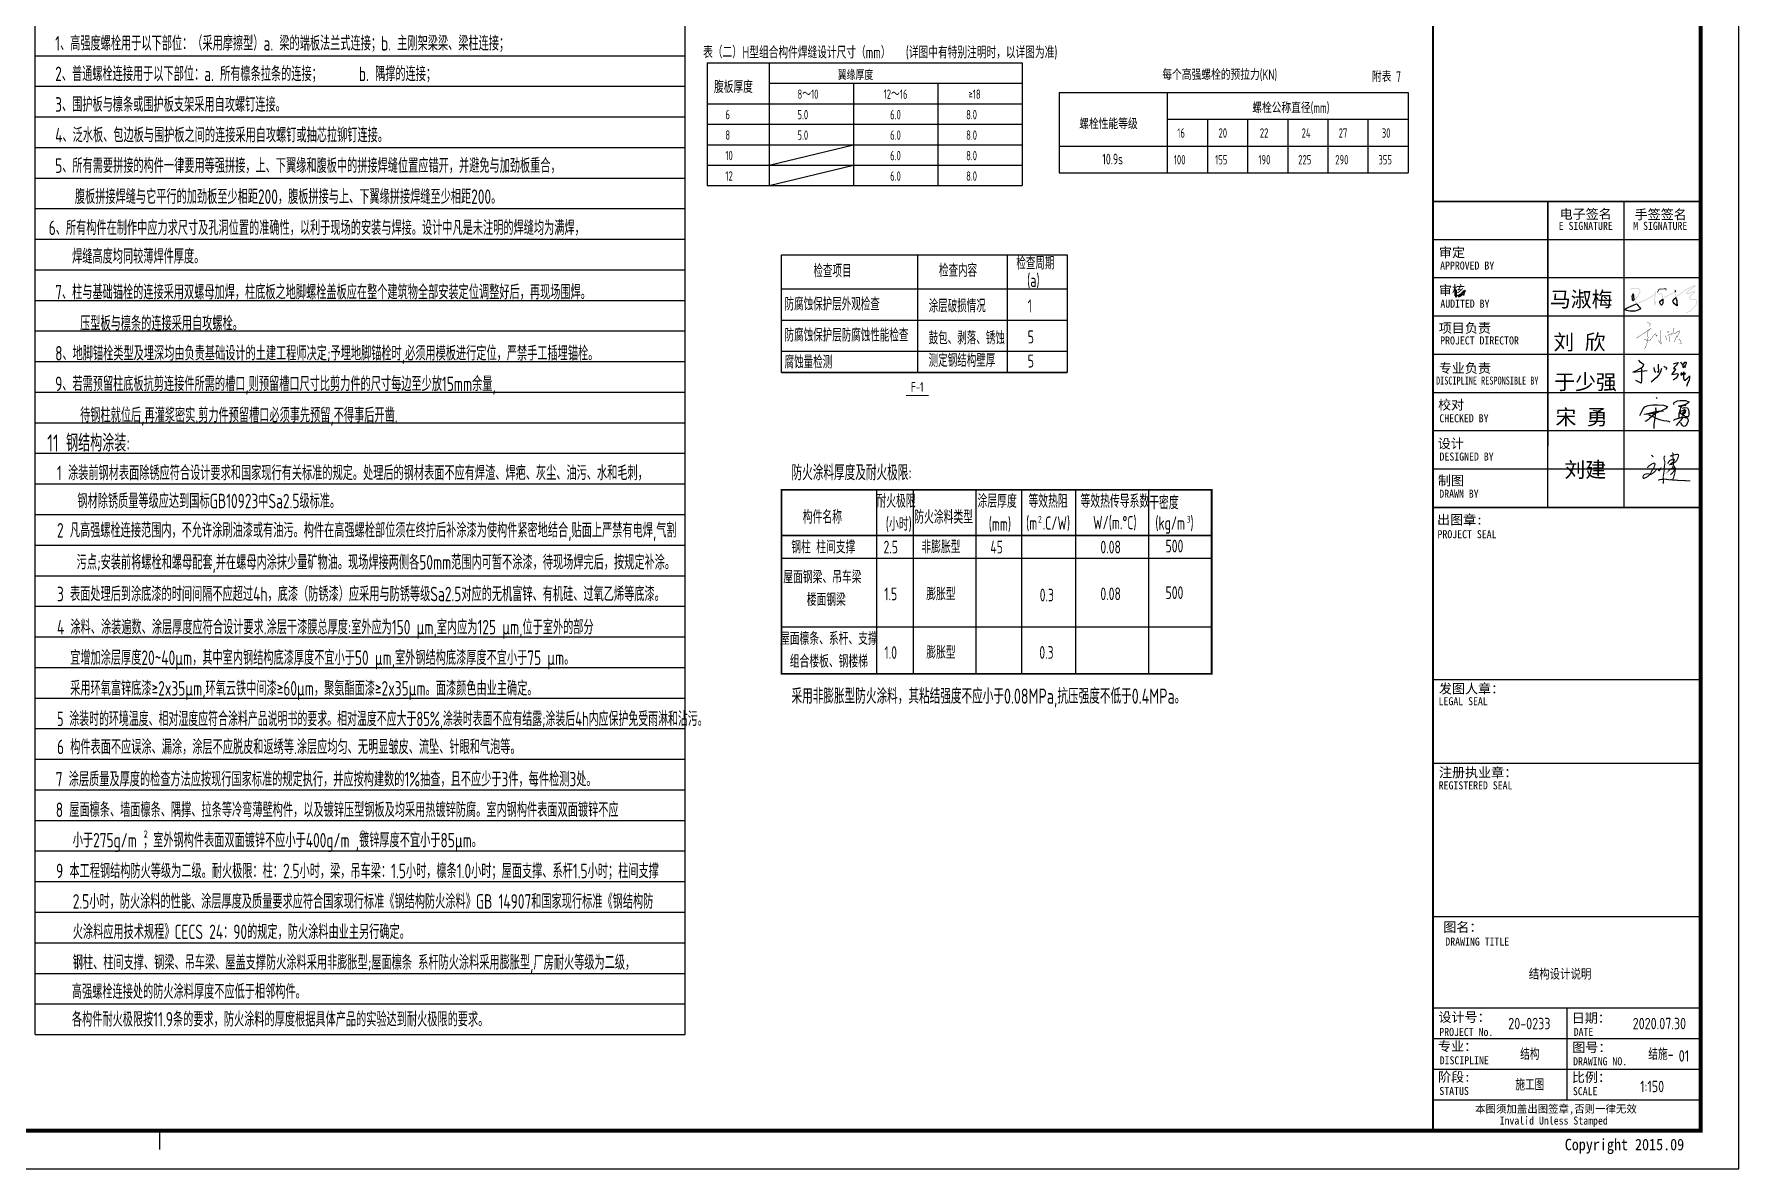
# Model space of a CAD drawing. Extents: x 899043 to 2598688, y -137197 to 211789.
# Drawn here: x 1025627 to 1092497, y 3985 to 48503 of the extents above; entities that cross this region are included whole.
import ezdxf
from ezdxf.enums import TextEntityAlignment as Align

# ---------------------------------------------------------------- set-up
doc = ezdxf.new("R2010")
doc.units = 0
doc.header["$LTSCALE"] = 1500
doc.header["$MEASUREMENT"] = 0
for name, color, linetype in [('00-tk', 151, 'Continuous'), ('1', 2, 'Continuous'), ('AXIS', 3, 'Continuous'), ('iicon', 7, 'Continuous'), ('S-TAB-TEXT', 4, 'Continuous'), ('TEXT', 7, 'Continuous'), ('WALL', 7, 'Continuous'), ('WELD_TEXT', 7, 'Continuous'), ('分格线', 40, 'Continuous'), ('说明', 7, 'Continuous')]:
    doc.layers.add(name, color=color, linetype=linetype)
doc.layers.add('TK-签名', color=70, linetype='Continuous', lineweight=30)
doc.layers.add('功能名称', color=255, linetype='Continuous', lineweight=0)
doc.styles.add('AHZTXT', font='tssdeng.shx', dxfattribs={"width": 0.7, "bigfont": 'tssdchn.shx'})
doc.styles.add('DS6FS', font='tssdeng.shx', dxfattribs={"width": 0.8, "bigfont": 'tssdchn.shx'})
doc.styles.add('DS6HT', font='simhei.ttf', dxfattribs={"width": 0.8})
doc.styles.add('FSJ', font='tssdeng.shx', dxfattribs={"width": 0.7, "bigfont": 'tssdchn.shx'})
doc.styles.add('TSSD_Norm', font='Tssdeng.shx', dxfattribs={"bigfont": 'hztxt.shx'})

# ---------------------------------------------------------------- blocks, each defined once
blk = doc.blocks.new('A$C7C122B11')
at = {"layer": 'iicon', "color": 13, "const_width": 7.58}
for points in [[(199, 383), (301, 455)], [(244, 611), (279, 605)], [(322, 465), (255, 393)], [(255, 393), (267, 338)], [(279, 605), (315, 591)], [(321, 572), (298, 526)], [(301, 455), (344, 476)], [(315, 591), (321, 572)], [(554, 440), (553, 381)], [(718, 416), (741, 413)], [(745, 400), (719, 368)], [(741, 413), (745, 400)], [(858, 469), (850, 439)], [(850, 439), (850, 403)], [(850, 403), (863, 373)], [(872, 485), (858, 469)], [(924, 382), (974, 414)], [(974, 414), (997, 421)], [(1010, 411), (991, 378)], [(997, 421), (1010, 411)], [(0, 251), (101, 316)], [(101, 316), (199, 383)], [(180, 234), (214, 214)], [(220, 61), (189, 0)], [(214, 214), (249, 201)], [(254, 164), (220, 61)], [(249, 201), (284, 195)], [(270, 260), (254, 164)], [(267, 338), (270, 260)], [(284, 195), (312, 200)], [(312, 200), (331, 220)], [(331, 220), (382, 295)], [(382, 295), (411, 328)], [(411, 328), (434, 349)], [(434, 349), (448, 349)], [(448, 349), (455, 315)], [(455, 315), (462, 292)], [(462, 292), (485, 335)], [(535, 158), (509, 209)], [(575, 108), (535, 158)], [(553, 381), (555, 298)], [(555, 298), (561, 212)], [(561, 212), (572, 134)], [(572, 134), (575, 108)], [(674, 309), (686, 266)], [(686, 266), (692, 224)], [(692, 224), (692, 211)], [(726, 309), (755, 327)], [(755, 327), (790, 346)], [(756, 296), (765, 257)], [(762, 218), (762, 180)], [(762, 180), (763, 160)], [(765, 257), (762, 218)], [(790, 346), (817, 357)], [(826, 342), (799, 315)], [(817, 357), (835, 356)], [(835, 356), (826, 342)], [(863, 373), (876, 363)], [(876, 363), (897, 363)], [(892, 201), (876, 164)], [(909, 233), (892, 201)], [(897, 363), (924, 382)], [(921, 283), (909, 233)], [(923, 311), (921, 283)], [(951, 294), (937, 279)], [(971, 334), (951, 294)], [(991, 378), (971, 334)], [(980, 231), (1007, 207)], [(1033, 121), (1002, 119)], [(1007, 207), (1028, 171)], [(1028, 171), (1033, 146)], [(1033, 146), (1033, 121)]]:
    blk.add_lwpolyline(points, dxfattribs=at)
blk = doc.blocks.new('A$C26561F03')
at = {"layer": 'WALL'}
for p, q in [((166, 452), (88, 412)), ((150, 688), (177, 655)), ((224, 488), (166, 452)), ((177, 655), (214, 628)), ((214, 628), (252, 600)), ((216, 496), (223, 419)), ((268, 546), (224, 488)), ((252, 600), (277, 584)), ((277, 584), (268, 546)), ((550, 496), (561, 437)), ((662, 590), (665, 508)), ((665, 508), (669, 415)), ((749, 474), (725, 389)), ((810, 531), (834, 516)), ((834, 516), (863, 508)), ((863, 508), (884, 493)), ((880, 471), (867, 448)), ((884, 493), (880, 471)), ((1120, 459), (1057, 371)), ((1084, 500), (1061, 471)), ((1061, 471), (1109, 474)), ((1068, 593), (1118, 614)), ((1150, 572), (1084, 500)), ((1109, 474), (1120, 459)), ((1118, 614), (1187, 628)), ((1187, 628), (1150, 572)), ((1246, 649), (1268, 615)), ((1268, 615), (1304, 564)), ((1304, 564), (1309, 523)), ((1307, 568), (1333, 598)), ((1309, 523), (1308, 495)), ((1343, 524), (1316, 499)), ((1316, 499), (1363, 515)), ((1333, 598), (1360, 635)), ((1377, 566), (1343, 524)), ((1360, 635), (1394, 635)), ((1363, 515), (1390, 517)), ((1397, 608), (1377, 566)), ((1394, 635), (1397, 608)), ((88, 412), (0, 376)), ((0, 376), (76, 385)), ((76, 385), (204, 403)), ((222, 89), (81, 156)), ((204, 403), (295, 415)), ((231, 157), (222, 89)), ((223, 419), (231, 254)), ((231, 254), (231, 157)), ((295, 415), (378, 424)), ((616, 235), (483, 114)), ((561, 437), (583, 381)), ((583, 381), (597, 366)), ((680, 311), (616, 235)), ((660, 364), (640, 392)), ((669, 415), (660, 364)), ((725, 389), (680, 311)), ((1057, 371), (1016, 328)), ((1016, 328), (1022, 313)), ((1022, 313), (1078, 322)), ((1135, 221), (1058, 166)), ((1078, 322), (1153, 340)), ((1181, 286), (1135, 221)), ((1153, 340), (1188, 328)), ((1188, 328), (1181, 286)), ((1271, 364), (1258, 328)), ((1258, 328), (1263, 293)), ((1263, 293), (1289, 314)), ((1289, 314), (1309, 338)), ((1309, 338), (1344, 361)), ((1328, 304), (1325, 232)), ((1325, 232), (1330, 189)), ((1328, 304), (1332, 359)), ((1357, 326), (1328, 304)), ((1330, 189), (1340, 165)), ((1332, 359), (1335, 388)), ((1340, 165), (1370, 167)), ((1344, 361), (1362, 360)), ((1365, 339), (1357, 326)), ((1362, 360), (1365, 339)), ((1370, 167), (1427, 221)), ((1429, 80), (1406, 0)), ((1427, 221), (1472, 263)), ((1474, 180), (1429, 80)), ((1472, 263), (1484, 279)), ((1486, 229), (1474, 180)), ((1484, 279), (1486, 229))]:
    blk.add_line(p, q, dxfattribs=at)
blk = doc.blocks.new('20150828165454')
h = blk.add_hatch(color=256)
h.paths.add_polyline_path([(-4440, 30), (-4590, 65), (-4738, 73), (-4862, 73), (-4992, 72), (-5125, 52), (-5266, 37), (-5393, 13), (-5517, -12), (-5636, -56), (-5741, -115), (-5764, -162), (-5753, -202), (-5720, -224), (-5687, -211), (-5590, -156), (-5487, -118), (-5372, -95), (-5250, -72), (-5111, -57), (-4983, -38), (-4861, -37), (-4741, -37), (-4606, -44), (-4481, -73), (-4396, -123), (-4309, -200), (-4258, -277), (-4228, -372), (-4222, -432), (-4226, -493), (-4256, -619), (-4303, -715), (-4397, -874), (-4482, -1002), (-4524, -1077), (-4590, -1174), (-4663, -1268), (-4809, -1452), (-5015, -1664), (-5034, -1609), (-5089, -1342), (-5123, -1119), (-5136, -855), (-5186, -665), (-5310, -733), (-5417, -938), (-5505, -1249), (-5497, -1579), (-5468, -1849), (-5423, -2020), (-5307, -2086), (-5075, -1883), (-5061, -1869), (-5023, -1980), (-4920, -2172), (-4812, -2296), (-4775, -2346), (-4907, -2394), (-5121, -2478), (-5344, -2571), (-5520, -2636), (-5732, -2723), (-5969, -2837), (-6203, -2949), (-6416, -3043), (-6581, -3165), (-6703, -3245), (-6753, -3389), (-6543, -3484), (-6306, -3571), (-6047, -3628), (-5675, -3683), (-5346, -3696), (-4984, -3674), (-4626, -3589), (-4404, -3489), (-4020, -3309), (-3956, -3186), (-3956, -3088), (-4121, -2902), (-4378, -2661), (-4537, -2481), (-4598, -2400), (-4501, -2365), (-4236, -2257), (-3766, -2061), (-3213, -1827), (-2411, -1391), (-2174, -1208), (-2003, -1066), (-1843, -939), (-1870, -1118), (-1916, -1391), (-1963, -1659), (-1997, -1943), (-2000, -2196), (-1987, -2394), (-1897, -2716), (-1739, -2464), (-1664, -2061), (-1660, -2046), (-1673, -2009), (-1704, -2000), (-1735, -2006), (-1772, -2040), (-1844, -2423), (-1858, -2447), (-1878, -2376), (-1890, -2193), (-1887, -1950), (-1854, -1675), (-1808, -1409), (-1762, -1135), (-1727, -907), (-1723, -906), (-1721, -872), (-1721, -871), (-1703, -509, 0.9997794), (-1812, -503), (-1829, -818), (-1884, -831), (-2072, -981), (-2243, -1122), (-2471, -1298), (-3261, -1728), (-3808, -1959), (-4278, -2155), (-4541, -2262), (-4667, -2307), (-4727, -2228), (-4828, -2109), (-4922, -1935), (-4975, -1781), (-4727, -1525), (-4576, -1336), (-4501, -1239), (-4430, -1135), (-4388, -1059), (-4304, -932), (-4206, -767), (-4152, -656), (-4116, -509), (-4112, -430), (-4119, -351), (-4158, -229), (-4225, -127), (-4331, -33)])
h.paths.add_polyline_path([(-5250, -856), (-5246, -872), (-5233, -1130), (-5198, -1361), (-5140, -1638), (-5101, -1752), (-5151, -1803), (-5320, -1952), (-5328, -1947), (-5360, -1829), (-5387, -1572), (-5395, -1263), (-5314, -979)], flags=16)
h.paths.add_polyline_path([(-4706, -2439), (-4622, -2551), (-4457, -2737), (-4200, -2979), (-4066, -3130), (-4066, -3160), (-4100, -3226), (-4450, -3389), (-4661, -3484), (-5000, -3565), (-5347, -3585), (-5665, -3573), (-6027, -3519), (-6275, -3465), (-6502, -3382), (-6616, -3330), (-6611, -3316), (-6519, -3255), (-6360, -3139), (-6157, -3049), (-5921, -2936), (-5688, -2824), (-5479, -2739), (-5303, -2673), (-5080, -2580), (-4869, -2497)], flags=16)
blk.add_hatch(color=256).paths.add_polyline_path([(-168, -111), (-139, -122), (-168, -209), (-178, -172), (-217, -188), (-241, -231), (-240, -253), (-228, -276), (-200, -294), (-168, -302), (-115, -297), (-77, -292), (-54, -271), (-64, -244), (0, -55), (-152, 0), (-457, -20), (-795, -59), (-1146, -70), (-1281, -116), (-1343, -253), (-1500, -603), (-1494, -694), (-1442, -689), (-1397, -663), (-1400, -648), (-1243, -299), (-1200, -205), (-1126, -179), (-787, -168), (-448, -130)])
h = blk.add_hatch(color=256)
h.paths.add_polyline_path([(-688, -999), (-758, -854), (-875, -743), (-1035, -731), (-1201, -885), (-1136, -1058), (-1108, -1080), (-1080, -1087), (-1031, -1082), (-1031, -1038), (-1033, -1019), (-1072, -915), (-995, -844), (-922, -850), (-848, -920), (-789, -1044), (-688, -1286), (-658, -1498), (-642, -1566), (-853, -1712), (-1191, -1986), (-1209, -2083), (-1177, -2315), (-1093, -2534), (-846, -2791), (-664, -2671), (-615, -2561), (-516, -2337), (-480, -2070), (-489, -1817), (-511, -1642), (-518, -1613), (-479, -1586), (-165, -1385), (192, -1191), (537, -1003), (1087, -738), (1231, -674), (1250, -797), (1292, -1025), (1329, -1168), (1390, -1315), (1395, -1327), (1306, -1404), (1156, -1569), (983, -1775), (814, -1969), (842, -2080), (917, -2204), (1145, -2513), (1400, -2745), (1622, -2852), (1738, -2764), (1754, -2564), (1717, -2283), (1677, -1889), (1607, -1705), (1537, -1400), (1523, -1361), (1651, -1250), (1970, -1051), (2327, -770), (2760, -428), (2899, -354), (3238, -160), (3696, 101), (3975, 242), (4325, 379), (4403, 392), (4098, 197), (3764, -67), (3426, -339), (3128, -580), (3036, -733), (3084, -838), (3231, -876), (4286, -573), (4170, -677), (3520, -1353), (3490, -1494), (3543, -1600), (3652, -1703), (3791, -1744), (4210, -1764), (4485, -1782), (4603, -1871), (4653, -1995), (4701, -2170), (4651, -2340), (4517, -2625), (4351, -2851), (4045, -3162), (3802, -3368), (3636, -3501), (3516, -3583), (3351, -3668), (3136, -3711), (3117, -3707), (3087, -3712), (3058, -3730), (3044, -3762), (3044, -3803), (3072, -3829), (3115, -3829), (3158, -3819), (3388, -3773), (3573, -3678), (3701, -3590), (3872, -3453), (4120, -3243), (4435, -2922), (4612, -2681), (4754, -2379), (4815, -2171), (4757, -1960), (4694, -1802), (4525, -1674), (4216, -1654), (3809, -1635), (3708, -1605), (3633, -1534), (3606, -1480), (3621, -1406), (4246, -756), (4499, -531), (4400, -447), (4272, -463), (3230, -762), (3162, -745), (3160, -740), (3213, -654), (3495, -425), (3832, -153), (4162, 107), (4528, 341), (4539, 495), (4415, 505), (4296, 485), (3930, 343), (3644, 198), (3183, -65), (2846, -258), (2700, -335), (2259, -684), (1907, -961), (1585, -1162), (1483, -1251), (1434, -1133), (1400, -1002), (1358, -778), (1335, -627), (1338, -626), (1600, -468), (1348, -242), (1207, -133), (1215, -560), (1041, -638), (487, -905), (139, -1094), (-221, -1290), (-540, -1495), (-545, -1498), (-550, -1478), (-581, -1257)])
h.paths.add_polyline_path([(-617, -1682), (-599, -1826), (-590, -2065), (-623, -2307), (-715, -2516), (-752, -2596), (-830, -2649), (-998, -2474), (-1070, -2287), (-1098, -2086), (-1090, -2046), (-787, -1800)], flags=16)
h.paths.add_polyline_path([(935, -1998), (1066, -1847), (1239, -1641), (1383, -1483), (1433, -1440), (1501, -1737), (1569, -1915), (1608, -2296), (1643, -2567), (1632, -2706), (1609, -2724), (1462, -2653), (1227, -2439), (1009, -2142), (945, -2037)], flags=16)
h.paths.add_polyline_path([(1324, -506), (1321, -366), (1416, -451)], flags=16)
for points in [[(-4869, -2497), (-4706, -2439), (-4622, -2551), (-4457, -2737), (-4200, -2979), (-4066, -3130), (-4066, -3160), (-4100, -3226), (-4450, -3389), (-4661, -3484), (-5000, -3565), (-5347, -3585), (-5665, -3573), (-6027, -3519), (-6275, -3465), (-6502, -3382), (-6616, -3330), (-6611, -3316), (-6519, -3255), (-6360, -3139), (-6157, -3049), (-5921, -2936), (-5688, -2824), (-5479, -2739), (-5303, -2673), (-5080, -2580)], [(-5246, -872), (-5233, -1130), (-5198, -1361), (-5140, -1638), (-5101, -1752), (-5151, -1803), (-5320, -1952), (-5328, -1947), (-5360, -1829), (-5387, -1572), (-5395, -1263), (-5314, -979), (-5250, -856)], [(-617, -1682), (-599, -1826), (-590, -2065), (-623, -2307), (-715, -2516), (-752, -2596), (-830, -2649), (-998, -2474), (-1070, -2287), (-1098, -2086), (-1090, -2046), (-787, -1800)], [(1383, -1483), (1433, -1440), (1501, -1737), (1569, -1915), (1608, -2296), (1643, -2567), (1632, -2706), (1609, -2724), (1462, -2653), (1227, -2439), (1009, -2142), (945, -2037), (935, -1998), (1066, -1847), (1239, -1641)], [(1321, -366), (1324, -506), (1416, -451)]]:
    blk.add_lwpolyline(points, close=True)
blk = doc.blocks.new('A$C67844AE1')
at = {"layer": '00-tk'}
for p, q in [((126150, 0), (126150, 89100)), ((114150, 87600), (114150, 1500)), ((124650, 1500), (124650, 87600)), ((114150, 37950), (124650, 37950)), ((114150, 37950), (124650, 37950)), ((114150, 37950), (124650, 37950)), ((114150, 37950), (124650, 37950)), ((114150, 37950), (124650, 37950)), ((124650, 37950), (114150, 37950)), ((124650, 37950), (114150, 37950)), ((124650, 37950), (114150, 37950)), ((114150, 37950), (124650, 37950)), ((118650, 25950), (118650, 37950)), ((118650, 37950), (118650, 28350)), ((121650, 25950), (121650, 37950)), ((121650, 28350), (121650, 37950)), ((124650, 36450), (114150, 36450)), ((124650, 34950), (114150, 34950)), ((124650, 34950), (114150, 34950)), ((115032, 34253), (115030, 34214)), ((115030, 34214), (115075, 34214)), ((115073, 34460), (115032, 34450)), ((115032, 34450), (115032, 34304)), ((115032, 34304), (115033, 34290)), ((115033, 34290), (115032, 34253)), ((115073, 34304), (115073, 34460)), ((115073, 34266), (115073, 34304)), ((115074, 34228), (115073, 34266)), ((115075, 34214), (115074, 34228)), ((115165, 34259), (115128, 34246)), ((115128, 34246), (115137, 34237)), ((115137, 34237), (115159, 34208)), ((115159, 34208), (115185, 34219)), ((115199, 34274), (115165, 34259)), ((115185, 34219), (115219, 34235)), ((115229, 34291), (115199, 34274)), ((115219, 34235), (115240, 34248)), ((115262, 34313), (115229, 34291)), ((115240, 34248), (115271, 34269)), ((115290, 34336), (115262, 34313)), ((115271, 34269), (115296, 34287)), ((115305, 34352), (115290, 34336)), ((115296, 34287), (115326, 34314)), ((115333, 34382), (115305, 34352)), ((115326, 34314), (115388, 34314)), ((115355, 34409), (115333, 34382)), ((115356, 34412), (115355, 34409)), ((115376, 34446), (115356, 34412)), ((115356, 34344), (115381, 34376)), ((115388, 34314), (115356, 34344)), ((115381, 34460), (115376, 34446)), ((115414, 34441), (115381, 34460)), ((115381, 34376), (115401, 34403)), ((115401, 34403), (115404, 34408)), ((115404, 34408), (115429, 34435)), ((115429, 34435), (115414, 34441)), ((124650, 33450), (114150, 33450)), ((124650, 33450), (114150, 33450)), ((124650, 31950), (114150, 31950)), ((124650, 31950), (114150, 31950)), ((124650, 30450), (114150, 30450)), ((124650, 30450), (114150, 30450)), ((124650, 28950), (114150, 28950)), ((124650, 28950), (114150, 28950)), ((124650, 27450), (114150, 27450)), ((124650, 27450), (114150, 27450)), ((114150, 25950), (124650, 25950)), ((114150, 25950), (124650, 25950)), ((124650, 25950), (114150, 25950)), ((114150, 19200), (124650, 19200)), ((124650, 15900), (114150, 15900)), ((124650, 6300), (114150, 6300)), ((119400, 6300), (119400, 2700)), ((124650, 5100), (114150, 5100)), ((124650, 3900), (114150, 3900)), ((124650, 2700), (114150, 2700)), ((3750, 1500), (124650, 1500)), ((124650, 1500), (114150, 1500)), ((0, 0), (126150, 0))]:
    blk.add_line(p, q, dxfattribs=at)
at = {"layer": '00-tk', "const_width": 150}
blk.add_lwpolyline([(3750, 87600), (124650, 87600), (124650, 1500), (3750, 1500)], close=True, dxfattribs=at)
at = {"layer": '00-tk'}
for points, const_width in [([(114150, 1500), (114150, 87600)], 75), ([(64200, 750), (64200, 1500)], 52.5)]:
    blk.add_lwpolyline(points, dxfattribs=dict(at, const_width=const_width))
blk.add_lwpolyline([(114150, 9900), (124650, 9900), (124650, 6300), (114150, 6300)], close=True, dxfattribs=at)
at = {"layer": 'AXIS', "color": 1, "ltscale": 1000, "const_width": 42}
for points in [[(123538, 28105), (123553, 28077), (123568, 28058), (123569, 28031), (123572, 28021), (123575, 28005), (123560, 27963), (123564, 27909), (123574, 27887), (123575, 27873), (123573, 27842), (123581, 27739), (123574, 27709), (123587, 27622), (123598, 27579), (123611, 27559), (123638, 27516), (123667, 27474), (123663, 27437), (123649, 27397), (123644, 27348), (123625, 27238), (123604, 27191), (123582, 27105), (123554, 27038)], [(122550, 27508), (122588, 27535), (122602, 27565), (122628, 27581), (122665, 27605), (122695, 27627), (122723, 27646), (122753, 27664), (122784, 27677), (122819, 27686), (122844, 27682), (122855, 27669), (122861, 27647), (122854, 27622), (122824, 27528), (122818, 27515), (122801, 27486), (122789, 27467), (122765, 27434), (122742, 27403), (122712, 27334), (122707, 27312), (122688, 27270), (122658, 27237), (122636, 27221), (122611, 27198), (122580, 27168), (122549, 27149), (122513, 27125), (122466, 27105), (122441, 27093), (122405, 27088), (122396, 27101), (122386, 27132), (122390, 27158), (122402, 27188), (122425, 27228), (122449, 27242), (122477, 27253), (122536, 27265), (122578, 27270), (122620, 27263), (122664, 27243), (122695, 27245), (122721, 27256), (122774, 27293), (122836, 27340), (122883, 27396), (122920, 27442), (122947, 27463), (122983, 27445), (122993, 27422), (122998, 27405), (123023, 27386), (123035, 27407), (123057, 27434), (123075, 27459), (123093, 27501), (123093, 27501), (123095, 27512)], [(122708, 28001), (122733, 27984), (122757, 27969), (122770, 27951), (122786, 27931), (122792, 27921)], [(123257, 27971), (123222, 27945), (123222, 27945), (123213, 27892), (123213, 27864), (123217, 27837), (123224, 27809), (123239, 27758), (123244, 27701), (123244, 27655), (123228, 27583), (123222, 27479), (123224, 27433), (123219, 27381), (123206, 27310), (123193, 27214), (123178, 27163), (123191, 27014), (123184, 26926), (123186, 26891), (123187, 26877)], [(123366, 27661), (123374, 27706), (123405, 27752), (123441, 27788), (123518, 27825), (123557, 27838), (123580, 27844), (123603, 27844), (123619, 27808), (123596, 27752), (123557, 27716), (123497, 27677), (123465, 27646), (123447, 27628), (123511, 27638), (123574, 27647), (123588, 27640), (123587, 27590), (123543, 27545), (123533, 27520), (123503, 27487), (123470, 27462), (123442, 27443), (123423, 27418), (123485, 27473), (123533, 27482), (123572, 27495), (123611, 27499), (123641, 27494), (123614, 27438), (123612, 27387), (123577, 27348), (123537, 27295), (123497, 27263), (123477, 27240), (123469, 27218)], [(123503, 27933), (123482, 27951), (123476, 27971), (123495, 27988), (123543, 28000), (123588, 28008), (123653, 28019), (123681, 28027), (123712, 28032), (123743, 28035), (123775, 28025), (123788, 28000), (123776, 27955), (123768, 27916), (123743, 27866), (123719, 27800), (123650, 27724), (123627, 27713), (123616, 27704), (123569, 27709), (123557, 27716)], [(122982, 27010), (123035, 27037), (123091, 27049), (123187, 27052), (123233, 27056), (123280, 27055), (123357, 27044), (123418, 27033), (123498, 27039), (123521, 27033), (123560, 27019), (123614, 27023), (123656, 27025), (123725, 27017), (123762, 27009), (123819, 27006), (123868, 27009), (123915, 27009), (123967, 27004), (124029, 27000), (124096, 26996), (124141, 26993), (124193, 26992), (124226, 26995), (124243, 26996)]]:
    blk.add_lwpolyline(points, dxfattribs=at)
at = {"layer": 'TK-签名'}
for p, q in [((122941, 30252), (122910, 30221)), ((123609, 30062), (123668, 30098)), ((123668, 30098), (123743, 30128)), ((123743, 30128), (123851, 30143)), ((123851, 30143), (123940, 30145)), ((123940, 30145), (124061, 30138)), ((124061, 30138), (124194, 30095)), ((124194, 30095), (124154, 30048)), ((122267, 29561), (122390, 29823)), ((122390, 29823), (122463, 29896)), ((122517, 29614), (122446, 29601)), ((122446, 29601), (122449, 29607)), ((122449, 29607), (122690, 29663)), ((122463, 29896), (122555, 29938)), ((122604, 29612), (122517, 29614)), ((122555, 29938), (122666, 29958)), ((122647, 29437), (122591, 29389)), ((122699, 29620), (122604, 29612)), ((122613, 29563), (122644, 29574)), ((122644, 29574), (122795, 29504)), ((122731, 29516), (122647, 29437)), ((122666, 29958), (122775, 29977)), ((122690, 29663), (122844, 29698)), ((122776, 29633), (122699, 29620)), ((122792, 29585), (122731, 29516)), ((122775, 29977), (122855, 29977)), ((122872, 29649), (122776, 29633)), ((122847, 29662), (122792, 29585)), ((122795, 29504), (122933, 29434)), ((122886, 29773), (122837, 29379)), ((122844, 29698), (123002, 29726)), ((122855, 29977), (122957, 29977)), ((122930, 29665), (122872, 29649)), ((122876, 29855), (122875, 29836)), ((122875, 29836), (122884, 29823)), ((122893, 29841), (122876, 29855)), ((122884, 29823), (122886, 29773)), ((122920, 29832), (122893, 29841)), ((122990, 29682), (122930, 29665)), ((122933, 29434), (123039, 29393)), ((122957, 29977), (123195, 29967)), ((123085, 29721), (122990, 29682)), ((123002, 29726), (123130, 29736)), ((123143, 29752), (123085, 29721)), ((123130, 29736), (123172, 29722)), ((123217, 29791), (123143, 29752)), ((123174, 29710), (123169, 29714)), ((123172, 29722), (123174, 29710)), ((123195, 29967), (123354, 29911)), ((123274, 29820), (123217, 29791)), ((123354, 29911), (123274, 29820)), ((123593, 30037), (123609, 30062)), ((123599, 30005), (123593, 30037)), ((123611, 29983), (123599, 30005)), ((123629, 29396), (123704, 29424)), ((123704, 29424), (123829, 29467)), ((123802, 29926), (123784, 29919)), ((123784, 29919), (123815, 29916)), ((123795, 29633), (123794, 29479)), ((123803, 29665), (123795, 29633)), ((123924, 29947), (123802, 29926)), ((123815, 29702), (123803, 29665)), ((123815, 29916), (123874, 29927)), ((123861, 29860), (123815, 29702)), ((123829, 29467), (123880, 29480)), ((123834, 29693), (123850, 29715)), ((123850, 29668), (123834, 29693)), ((123850, 29715), (123887, 29735)), ((123876, 29640), (123850, 29668)), ((123899, 29928), (123861, 29860)), ((123865, 29454), (123883, 29481)), ((123874, 29927), (124031, 29961)), ((123915, 29427), (123874, 29373)), ((123904, 29604), (123876, 29640)), ((123880, 29480), (123949, 29491)), ((123883, 29481), (123911, 29502)), ((123887, 29735), (123956, 29752)), ((124038, 29942), (123899, 29928)), ((123958, 29568), (123904, 29604)), ((123911, 29502), (123946, 29504)), ((123952, 29648), (123913, 29630)), ((123913, 29630), (124011, 29640)), ((123946, 29469), (123915, 29427)), ((124015, 29979), (123924, 29947)), ((123939, 29563), (123931, 29548)), ((123973, 29613), (123939, 29563)), ((123940, 29838), (124020, 29869)), ((123946, 29504), (123961, 29490)), ((123961, 29490), (123946, 29469)), ((123949, 29491), (124033, 29483)), ((124001, 29688), (123952, 29648)), ((123956, 29752), (123987, 29759)), ((124012, 29533), (123958, 29568)), ((123984, 29652), (123973, 29613)), ((123989, 29710), (123984, 29652)), ((123987, 29759), (124039, 29765)), ((123996, 29754), (123989, 29710)), ((123997, 29793), (123996, 29754)), ((124002, 29795), (123997, 29793)), ((124041, 29731), (124001, 29688)), ((124030, 29773), (124002, 29795)), ((124011, 29640), (124045, 29662)), ((124083, 29502), (124012, 29533)), ((124105, 30018), (124015, 29979)), ((124020, 29869), (124134, 29854)), ((124045, 29751), (124030, 29773)), ((124031, 29961), (124073, 29954)), ((124033, 29483), (124090, 29471)), ((124073, 29954), (124038, 29942)), ((124039, 29765), (124067, 29760)), ((124067, 29760), (124041, 29731)), ((124056, 29714), (124045, 29751)), ((124045, 29662), (124058, 29681)), ((124058, 29681), (124056, 29714)), ((124142, 29506), (124083, 29502)), ((124090, 29471), (124137, 29453)), ((124154, 30048), (124105, 30018)), ((124134, 29854), (124167, 29779)), ((124137, 29453), (124153, 29404)), ((124175, 29530), (124142, 29506)), ((124167, 29779), (124185, 29701)), ((124186, 29603), (124175, 29530)), ((124185, 29701), (124186, 29603)), ((122494, 29332), (122459, 29318)), ((122552, 29362), (122494, 29332)), ((122591, 29389), (122552, 29362)), ((122815, 29058), (122807, 29040)), ((122817, 29216), (122814, 29119)), ((122814, 29119), (122815, 29058)), ((122837, 29379), (122817, 29216)), ((123039, 29393), (123195, 29357)), ((123195, 29357), (123328, 29342)), ((123328, 29342), (123386, 29331)), ((123386, 29331), (123412, 29321)), ((123412, 29321), (123438, 29309)), ((123585, 29361), (123629, 29396)), ((123698, 29180), (123675, 29163)), ((123745, 29234), (123698, 29180)), ((123792, 29278), (123745, 29234)), ((123825, 29314), (123792, 29278)), ((123874, 29373), (123825, 29314)), ((123879, 29255), (123872, 29276)), ((123887, 29236), (123879, 29255)), ((123905, 29200), (123887, 29236)), ((123930, 29167), (123905, 29200)), ((123976, 29136), (123930, 29167)), ((124006, 29123), (123976, 29136)), ((124045, 29133), (124006, 29123)), ((124075, 29175), (124045, 29133)), ((124108, 29222), (124075, 29175)), ((124138, 29279), (124108, 29222)), ((124155, 29332), (124138, 29279)), ((124153, 29404), (124163, 29366)), ((124163, 29366), (124155, 29332))]:
    blk.add_line(p, q, dxfattribs=at)
for name, p, xscale, yscale, zscale in [('20150828165454', (123318, 34542), 0.2499999997671694, 0.2499999997671694, 0.2499999997671694), ('A$C7C122B11', (122127, 32162), 1.698991545068566, 1.698991544893943, 1.698991544950582)]:
    blk.add_blockref(name, p, dxfattribs=dict(xscale=xscale, yscale=yscale, zscale=zscale))
at = {"color": 1, "xscale": 1.5, "yscale": 1.5, "zscale": 1.5}
blk.add_blockref('A$C26561F03', (121989, 30690), dxfattribs=at)
at = {"layer": '00-tk', "style": 'DS6HT'}
for s, p in [('电子签名', (119118, 37272)), ('手签签名', (122060, 37253)), ('审定', (114383, 35763)), ('审核', (114382, 34278)), ('项目负责', (114376, 32800)), ('专业负责', (114379, 31227)), ('校对', (114349, 29788)), ('设计', (114339, 28267)), ('制图', (114345, 26817)), ('出图章:', (114312, 25281)), ('发图人章：', (114385, 18652)), ('注册执业章：', (114386, 15364)), ('图名：', (114556, 9300)), ('设计号：', (114365, 5767)), ('日期：', (119594, 5732)), ('专业：', (114349, 4623)), ('图号：', (119614, 4583)), ('阶段:', (114349, 3421)), ('比例：', (119598, 3408))]:
    blk.add_text(s, height=375, dxfattribs=at).set_placement(p)
for s, height, width, p in [('E SIGNATURE', 315, 0.9, (119080, 36837)), ('M SIGNATURE', 315, 0.9, (122005, 36837)), ('APPROVED BY', 315, 0.9, (114431, 35280)), ('AUDITED BY', 315, 0.9, (114439, 33786)), ('PROJECT DIRECTOR', 315, 0.9, (114434, 32342)), ('DISCIPLINE RESPONSIBLE BY', 315, 0.75, (114271, 30768)), ('CHECKED BY', 315, 0.9, (114401, 29289)), ('DESIGNED BY', 315, 0.9, (114408, 27787)), ('DRAWN BY', 315, 0.9, (114398, 26330)), ('PROJECT SEAL', 315, 0.9, (114329, 24741)), ('LEGAL SEAL', 315, 0.9, (114371, 18190)), ('REGISTERED SEAL', 315, 0.9, (114375, 14889)), ('DRAWING TITLE', 315, 0.9, (114634, 8760)), ('PROJECT No.', 315, 0.9, (114397, 5215)), ('DATE', 315, 0.9, (119668, 5217)), ('DISCIPLINE', 315, 0.9, (114412, 4103)), ('DRAWING NO.', 315, 0.9, (119647, 4064)), ('STATUS', 315, 0.9, (114400, 2900)), ('SCALE', 315, 0.9, (119639, 2892)), ('Copyright 2015.09', 450, 0.9, (119320, 731))]:
    blk.add_text(s, height=height, dxfattribs=dict(at, width=width)).set_placement(p)
blk.add_text('本图须加盖出图签章,否则一律无效', height=300, dxfattribs=at).set_placement((118974, 2345), align=Align.MIDDLE)
at = {"layer": '00-tk', "style": 'DS6HT', "width": 0.9}
blk.add_text('Invalid Unless Stamped', height=315, dxfattribs=at).set_placement((118886, 1860), align=Align.MIDDLE)
at = {"layer": '功能名称', "color": 7, "style": 'DS6HT'}
blk.add_text('马淑梅 ', height=600, dxfattribs=at).set_placement((120170, 33816, -1032246), align=Align.CENTER)
for s, p in [('刘 欣', (118874, 32134)), ('于少强', (118905, 30571)), ('宋 勇', (118956, 29192)), ('刘建', (119306, 27129))]:
    blk.add_text(s, height=600, dxfattribs=at).set_placement(p)
at = {"layer": '功能名称', "color": 7, "style": 'DS6FS', "width": 0.8}
for s, p in [('20-0233', (117931, 5477)), ('2020.07.30', (123031, 5477)), ('结构', (117949, 4277)), ('结施-', (123094, 4277)), ('施工图', (117949, 3077))]:
    blk.add_text(s, height=450, dxfattribs=at).set_placement(p, align=Align.CENTER)

msp = doc.modelspace()

# ---------------------------------------------------------------- linework, layer by layer
for p, q in [((1052023.1, 47378), (1064381.5, 47378)), ((1052023.1, 47378), (1052023.1, 42563.2)), ((1054463.7, 47378), (1054463.7, 42558.5)), ((1064386.2, 47373.3), (1064386.2, 42563.2)), ((1054463.7, 46574.7), (1064381.5, 46574.7)), ((1057771.2, 46574.7), (1057771.2, 42558.5)), ((1061078.7, 46574.7), (1061078.7, 42558.5)), ((1065836.4, 46211.3), (1065836.4, 43061.3)), ((1065836.4, 46211.3), (1079523, 46211.3)), ((1070073, 46211.3), (1070073, 43061.3)), ((1079523, 46211.3), (1079523, 43061.3)), ((1052023.1, 45771.5), (1064381.5, 45771.5)), ((1052023.1, 44968.2), (1064381.5, 44968.2)), ((1070073, 45161.3), (1079523, 45161.3)), ((1071648, 45161.3), (1071648, 43061.3)), ((1073223, 45161.3), (1073223, 43061.3)), ((1074798, 45161.3), (1074798, 43061.3)), ((1076373, 45161.3), (1076373, 43061.3)), ((1077948, 45161.3), (1077948, 43061.3)), ((1052023.1, 44165), (1064381.5, 44165)), ((1054463.7, 43361.7), (1057771.2, 44165)), ((1065836.4, 44111.3), (1079523, 44111.3)), ((1052023.1, 43361.7), (1064381.5, 43361.7)), ((1054463.7, 42558.5), (1057771.2, 43361.7)), ((1065836.4, 43061.3), (1079523, 43061.3)), ((1052027.8, 42558.5), (1064381.5, 42558.5)), ((1060283.1, 39845.1), (1060283.1, 35224)), ((1063799.2, 39845.1), (1063799.2, 35224)), ((1054939.1, 38503.6), (1066146.8, 38503.6)), ((1054939.1, 37285.1), (1066146.8, 37285.1)), ((1054939.1, 36066.6), (1066146.8, 36066.6)), ((1054939.1, 35224), (1066146.8, 35224))]:
    msp.add_line(p, q)
msp.add_lwpolyline([(1054939.1, 39845.1), (1066146.8, 39845.1), (1066146.8, 35224), (1054939.1, 35224)], close=True)
for centre, start, end in [((1064381.5, 47373.3), 0, 90), ((1064381.5, 47373.3), 0, 90), ((1052027.8, 43763.2), 180, 270), ((1064381.5, 42865.6), 270, 0), ((1064381.5, 42563.2), 270, 0)]:
    msp.add_arc(centre, 4.73, start, end)
at = {"layer": '1', "const_width": 38.3}
msp.add_lwpolyline([(1059830.3, 34321), (1060718.9, 34321)], dxfattribs=at)
at = {"layer": 'S-TAB-TEXT', "color": 0}
for p, q in [((1058669.8, 30625.1), (1058669.8, 23406.6)), ((1054939.1, 28837.2), (1071816.1, 28837.2)), ((1054939.1, 27945.3), (1071816.1, 27945.3)), ((1054939.1, 27941.2), (1071816.1, 27941.2)), ((1054939.1, 25244.7), (1071816.1, 25244.7)), ((1054939.1, 23406.6), (1071816.1, 23406.6))]:
    msp.add_line(p, q, dxfattribs=at)
at = {"layer": 'S-TAB-TEXT', "color": 0, "linetype": 'Continuous'}
for p, q in [((1060112.1, 30625.1), (1060112.1, 23406.6)), ((1062562.8, 30625.1), (1062562.8, 23406.6)), ((1064357.6, 30625.1), (1064357.6, 23406.6)), ((1066478.3, 30625.1), (1066478.3, 23406.6)), ((1069340.7, 30625.1), (1069340.7, 23406.6)), ((1058007.4, 28837.2), (1071816.1, 28837.2)), ((1058007.4, 27941.2), (1062668.4, 27941.2))]:
    msp.add_line(p, q, dxfattribs=at)
at = {"layer": 'S-TAB-TEXT', "color": 0}
for points, const_width in [([(1054939.1, 30625.1), (1071816.1, 30625.1), (1071816.1, 23406.6), (1054939.1, 23406.6), (1054939.1, 30625.1)], 67.2), ([(1054939.1, 28841.4), (1071816.1, 28841.4)], 37.3)]:
    msp.add_lwpolyline(points, dxfattribs=dict(at, const_width=const_width))
at = {"layer": '分格线', "linetype": 'Continuous'}
for p, q in [((1025665.1, 9256.8), (1025665.1, 87256.8)), ((1051165.1, 9256.8), (1051165.1, 87256.8)), ((1025665.1, 47656.8), (1051165.1, 47656.8)), ((1025665.1, 46456.8), (1051165.1, 46456.8)), ((1025665.1, 45256.8), (1051165.1, 45256.8)), ((1025665.1, 44056.8), (1051165.1, 44056.8)), ((1025665.1, 42856.8), (1051165.1, 42856.8)), ((1025665.1, 41656.8), (1051165.1, 41656.8)), ((1025665.1, 40456.8), (1051165.1, 40456.8)), ((1025665.1, 39256.8), (1051165.1, 39256.8)), ((1025665.1, 38056.8), (1051165.1, 38056.8)), ((1025665.1, 36856.8), (1051165.1, 36856.8)), ((1025665.1, 35656.8), (1051165.1, 35656.8)), ((1025665.1, 34456.8), (1051165.1, 34456.8)), ((1025665.1, 33256.8), (1051165.1, 33256.8)), ((1025665.1, 33256.8), (1051165.1, 33256.8)), ((1025665.1, 32056.8), (1051165.1, 32056.8)), ((1025665.1, 30856.8), (1051165.1, 30856.8)), ((1025665.1, 29656.8), (1051165.1, 29656.8)), ((1025665.1, 28456.8), (1051165.1, 28456.8)), ((1025665.1, 27256.8), (1051165.1, 27256.8)), ((1025665.1, 26056.8), (1051165.1, 26056.8)), ((1025665.1, 24856.8), (1051165.1, 24856.8)), ((1025665.1, 23656.8), (1051165.1, 23656.8)), ((1025665.1, 22456.8), (1051165.1, 22456.8)), ((1025665.1, 21256.8), (1051165.1, 21256.8)), ((1025665.1, 20056.8), (1051165.1, 20056.8)), ((1025665.1, 18856.8), (1051165.1, 18856.8)), ((1025665.1, 17656.8), (1051165.1, 17656.8)), ((1025665.1, 16456.8), (1051165.1, 16456.8)), ((1025665.1, 15256.8), (1051165.1, 15256.8)), ((1025665.1, 14056.8), (1051165.1, 14056.8)), ((1025665.1, 12856.8), (1051165.1, 12856.8)), ((1025665.1, 11656.8), (1051165.1, 11656.8)), ((1025665.1, 10456.8), (1051165.1, 10456.8)), ((1025665.1, 9256.8), (1051165.1, 9256.8))]:
    msp.add_line(p, q, dxfattribs=at)

# ---------------------------------------------------------------- block references
at = {"layer": 'WELD_TEXT', "linetype": 'ByBlock'}
msp.add_blockref('A$C67844AE1', (966346.9, 3985.4), dxfattribs=at)

# ---------------------------------------------------------------- texts
at = {"style": 'TSSD_Norm'}
for s, height, width, p in [('1、高强度螺栓用于以下部位：（采用摩擦型）a. 梁的端板法兰式连接；b. 主刚架梁梁、梁柱连接；     ', 570, 0.7, (1026454.1, 47857.2)), ('表（二）', 472.5, 0.7, (1051869.4, 47559.5)), ('H型组合构件焊缝设计尺寸（mm）   (详图中有特别注明时，以详图为准)', 472.5, 0.7, (1053409.6, 47549.5)), ('2、普通螺栓连接用于以下部位：a. 所有檩条拉条的连接；      b. 隅撑的连接；', 570, 0.7, (1026454.1, 46657.2)), ('翼缘厚度', 367.5, 0.7, (1057152, 46705.1)), ('每个高强螺栓的预拉力(KN)', 420, 0.7, (1069880.9, 46704.1)), ('附表 7', 420, 0.7, (1078103.5, 46625.4)), ('腹板厚度', 472.5, 0.7, (1052297.4, 46195.3)), ('8～10', 367.5, 0.7, (1055571.3, 45962.8)), ('12～16', 367.5, 0.7, (1058948.9, 45962.8)), ('≥18', 367.5, 0.7, (1062280.9, 45962.8)), ('3、围护板与檩条或围护板支架采用自攻螺钉连接。', 570, 0.7, (1026454.1, 45457.2)), ('6', 367.5, 0.7, (1052742.5, 45161.9)), ('5.0', 367.5, 0.7, (1055571.3, 45159.5)), ('6.0', 367.5, 0.7, (1059206.2, 45159.5)), ('8.0', 367.5, 0.7, (1062186.3, 45159.5)), ('螺栓公称直径(mm)', 420, 0.7, (1073405.6, 45403.7)), ('4、泛水板、包边板与围护板之间的连接采用自攻螺钉或抽芯拉铆钉连接。', 570, 0.7, (1026454.1, 44257.2)), ('螺栓性能等级', 420, 0.7, (1066621.4, 44774.5)), ('16', 367.5, 0.7, (1070466.8, 44439.9)), ('20', 367.5, 0.7, (1072085.9, 44439.9)), ('22', 367.5, 0.7, (1073705, 44439.9)), ('24', 367.5, 0.7, (1075346, 44439.9)), ('27', 367.5, 0.7, (1076798.9, 44439.9)), ('30', 367.5, 0.7, (1078490.2, 44439.9)), ('8', 367.5, 0.7, (1052742.5, 44358.6)), ('5.0', 367.5, 0.7, (1055571.3, 44356.3)), ('6.0', 367.5, 0.7, (1059206.2, 44356.3)), ('8.0', 367.5, 0.7, (1062186.3, 44356.3)), ('5、所有需要拼接的构件一律要用等强拼接，上、下翼缘和腹板中的拼接焊缝位置应错开，并避免与加劲板重合，', 570, 0.7, (1026454.1, 43057.2)), ('10', 367.5, 0.7, (1052742.5, 43555.4)), ('6.0', 367.5, 0.7, (1059206.2, 43553)), ('8.0', 367.5, 0.7, (1062186.3, 43553)), ('10.9s', 420, 0.7, (1067526.7, 43389.9)), ('100', 367.5, 0.7, (1070332.2, 43389.9)), ('155', 367.5, 0.7, (1071951.3, 43389.9)), ('190', 367.5, 0.7, (1073648.5, 43389.9)), ('225', 367.5, 0.7, (1075211.4, 43389.9)), ('290', 367.5, 0.7, (1076664.3, 43389.9)), ('355', 367.5, 0.7, (1078355.6, 43389.9)), ('12', 367.5, 0.7, (1052742.5, 42752.1)), ('6.0', 367.5, 0.7, (1059206.2, 42749.8)), ('8.0', 367.5, 0.7, (1062186.3, 42749.8)), ('腹板拼接焊缝与它平行的加劲板至少相距200，腹板拼接与上、下翼缘拼接焊缝至少相距200。', 570, 0.7, (1027227.2, 41840.7)), ('6、所有构件在制作中应力求尺寸及孔洞位置的准确性，以利于现场的安装与焊接。设计中凡是未注明的焊缝均为满焊，', 570, 0.7, (1026201.8, 40619.6)), ('焊缝高度均同较薄焊件厚度。', 570, 0.7, (1027117.5, 39499.1)), ('7、柱与基础锚栓的连接采用双螺母加焊，柱底板之地脚螺栓盖板应在整个建筑物全部安装定位调整好后，再现场围焊。', 570, 0.7, (1026453, 38096.5)), ('压型板与檩条的连接采用自攻螺栓。', 570, 0.7, (1027433.5, 36870)), ('8、地脚锚栓类型及埋深均由负责基础设计的土建工程师决定;予埋地脚锚栓时,必须用模板进行定位，严禁手工插埋锚栓。', 570, 0.7, (1026453, 35696.5)), ('9、若需预留柱底板抗剪连接件所需的槽口,则预留槽口尺寸比剪力件的尺寸每边至少放15mm余量,', 570, 0.7, (1026453, 34496.5)), ('F-1', 382.72, 0.7, (1060025.9, 34467.2)), ('待钢柱就位后,再灌浆密实.剪力件预留槽口必须事先预留,不得事后开凿.', 570, 0.7, (1027433.5, 33270)), ('1 涂装前钢材表面除锈应符合设计要求和国家现行有关标准的规定。处理后的钢材表面不应有焊渣、焊疤、灰尘、油污、水和毛刺，', 570, 0.7, (1026525.6, 31003.4)), ('钢材除锈质量等级应达到国标GB10923中Sa2.5级标准。', 570, 0.7, (1027325.5, 29900.9)), ('2 凡高强螺栓连接范围内，不允许涂刷油漆或有油污。构件在高强螺栓部位须在终拧后补涂漆为使构件紧密地结合,贴面上严禁有电焊,气割', 570, 0.7, (1026525.6, 28753.4)), ('污点;安装前将螺栓和螺母配套,并在螺母内涂抹少量矿物油。现场焊接两侧各50mm范围内可暂不涂漆，待现场焊完后，按规定补涂。', 570, 0.7, (1027297, 27498.2)), ('3 表面处理后到涂底漆的时间间隔不应超过4h，底漆（防锈漆）应采用与防锈等级Sa2.5对应的无机富锌、有机硅、过氧乙烯等底漆。', 570, 0.7, (1026525.6, 26252.9)), ('4 涂料、涂装遍数、涂层厚度应符合设计要求.涂层干漆膜总厚度:室外应为150 μm,室内应为125 μm,位于室外的部分', 570, 0.7, (1026525.6, 24953.9)), ('宜增加涂层厚度20~40μm，其中室内钢结构底漆厚度不宜小于50 μm,室外钢结构底漆厚度不宜小于75 μm。', 570, 0.7, (1027043.3, 23753.9)), ('采用环氧富锌底漆≥2x35μm,环氧云铁中间漆≥60μm，聚氨酯面漆≥2x35μm。面漆颜色由业主确定。', 570, 0.7, (1027043.3, 22553.9)), ('5 涂装时的环境温度、相对湿度应符合涂料产品说明书的要求。相对温度不应大于85%%%,涂装时表面不应有结露;涂装后4h内应保护免受雨淋和沾污。', 570, 0.65, (1026525.6, 21353.9)), ('6 构件表面不应误涂、漏涂，涂层不应脱皮和返绣等.涂层应均匀、无明显皱皮、流坠、针眼和气泡等。', 570, 0.7, (1026525.6, 20254.4))]:
    msp.add_text(s, height=height, dxfattribs=dict(at, width=width)).set_placement(p)
at = {"color": 241, "style": 'TSSD_Norm', "width": 0.7}
msp.add_text('11 钢结构涂装:', height=675, dxfattribs=at).set_placement((1026144, 32125.5))
at = {"color": 3, "style": 'TSSD_Norm', "width": 0.7}
for s, height, p in [('7 涂层质量及厚度的检查方法应按现行国家标准的规定执行，并应按构建数的1%%%抽查，且不应少于3件，每件检测3处。', 570, (1026477.6, 18988.2)), ('8 屋面檩条、墙面檩条、隅撑、拉条等冷弯薄壁构件，以及镀锌压型钢板及均采用热镀锌防腐。室内钢构件表面双面镀锌不应', 570, (1026477.6, 17788.2)), ('小于275g/m ；室外钢构件表面双面镀锌不应小于400g/m ,镀锌厚度不宜小于85μm。', 570, (1027143.6, 16594.2)), ('2', 285, (1029926.1, 16977.6)), ('2', 285, (1038449.5, 16977.6)), ('9 本工程钢结构防火等级为二级。耐火极限：柱：2.5小时，梁，吊车梁：1.5小时，檩条1.0小时；屋面支撑、系杆1.5小时；柱间支撑', 570, (1026489.6, 15388.2)), ('2.5小时，防火涂料的性能、涂层厚度及质量要求应符合国家现行标准《钢结构防火涂料》GB 14907和国家现行标准《钢结构防', 570, (1027143.6, 14194.2)), ('火涂料应用技术规程》CECS 24：90的规定，防火涂料由业主另行确定。', 570, (1027143.6, 13000.2)), ('钢柱、柱间支撑、钢梁、吊车梁、屋盖支撑防火涂料采用非膨胀型;屋面檩条 系杆防火涂料采用膨胀型,厂房耐火等级为二级，', 570, (1027143.6, 11800.2)), ('高强螺栓连接处的防火涂料厚度不应低于相邻构件。', 570, (1027108.8, 10657.6)), ('各构件耐火极限按11.9条的要求，防火涂料的厚度根据具体产品的实验达到耐火极限的要求。', 570, (1027108.8, 9569.4))]:
    msp.add_text(s, height=height, dxfattribs=at).set_placement(p)
at = {"layer": '00-tk', "color": 0, "style": 'DS6HT', "width": 0.8}
msp.add_text('结构设计说明', height=375, dxfattribs=at).set_placement((1085484.5, 11451.8), align=Align.CENTER)
at = {"layer": 'S-TAB-TEXT', "color": 0}
for s, height, style, width, p in [('耐火极限', 522.68, 'AHZTXT', 0.67, (1059437.3, 29923)), ('涂层厚度', 522.68, 'AHZTXT', 0.67, (1063403.5, 29923)), ('等效热阻', 522.68, 'AHZTXT', 0.67, (1065399.7, 29918)), ('等效热传导系数', 522.68, 'AHZTXT', 0.67, (1068018.4, 29918)), ('干密度', 522.68, 'AHZTXT', 0.67, (1069945.6, 29863.5)), ('构件名称', 522.68, 'AHZTXT', 0.67, (1056547.8, 29296.3)), (' (小时)', 522.68, 'AHZTXT', 0.67, (1059437.3, 29020.3)), ('防火涂料类型', 522.68, 'AHZTXT', 0.67, (1061303.2, 29296.3)), (' (mm)', 522.68, 'AHZTXT', 0.67, (1063403.5, 29020.3)), ('(m .C/W)', 522.68, 'AHZTXT', 0.67, (1065399.7, 29059.4)), ('2', 261.3, 'AHZTXT', 0.67, (1065077.8, 29339.9)), ('W/(m.%%DC)', 522.68, 'AHZTXT', 0.67, (1068018.4, 29078.7)), ('(kg/m )', 522.68, 'AHZTXT', 0.67, (1070357, 29059.4)), ('3', 261.3, 'AHZTXT', 0.67, (1070913.5, 29339.9)), ('钢柱 柱间支撑 ', 497.79, 'FSJ', 0.7, (1056689.9, 28130.1)), ('2.5', 497.79, 'FSJ', 0.7, (1059228.4, 28130.1)), ('非膨胀型 ', 497.79, 'FSJ', 0.7, (1061303.2, 28138.5)), ('45', 497.79, 'FSJ', 0.7, (1063382.6, 28130.1)), ('0.08', 497.79, 'FSJ', 0.7, (1067853.6, 28130.1)), ('500', 497.79, 'FSJ', 0.7, (1070357, 28171)), ('屋面钢梁、吊车梁', 497.79, 'FSJ', 0.7, (1056547.8, 26954.8)), ('1.5', 497.79, 'FSJ', 0.7, (1059228.4, 26292)), ('膨胀型 ', 497.79, 'FSJ', 0.7, (1061303.2, 26292)), ('0.3', 497.79, 'FSJ', 0.7, (1065349.6, 26249.9)), ('0.08', 497.79, 'FSJ', 0.7, (1067853.6, 26296.2)), ('500', 497.79, 'FSJ', 0.7, (1070357, 26341.3)), ('楼面钢梁', 497.79, 'FSJ', 0.7, (1056700.7, 26069.3)), ('屋面檩条、系杆、支撑', 497.79, 'FSJ', 0.7, (1056802, 24542.4)), ('组合楼板、钢楼梯', 497.79, 'FSJ', 0.7, (1056802, 23650.6)), ('1.0', 497.79, 'FSJ', 0.7, (1059228.4, 23993.6)), ('膨胀型 ', 497.79, 'FSJ', 0.7, (1061303.2, 23997.2)), ('0.3', 497.79, 'FSJ', 0.7, (1065335.9, 23997.7))]:
    msp.add_text(s, height=height, dxfattribs=dict(at, style=style, width=width)).set_placement(p, align=Align.CENTER)
at = {"layer": 'TEXT', "color": 0, "style": 'TSSD_Norm', "width": 0.7}
for s, p in [('检查项目', (1056195.9, 39212.8)), ('检查内容', (1061120.9, 39231.9)), ('检查周期', (1064156, 39521.2)), ('(a)', (1064575.7, 38839.8)), ('防腐蚀保护层外观检查', (1055064.9, 37911.8)), ('涂层破损情况', (1060715.5, 37840.4)), ('1', (1064599.8, 37840.4)), ('防腐蚀保护层防腐蚀性能检查', (1055064.9, 36693.3)), ('鼓包、剥落、锈蚀', (1060715.5, 36582.6)), ('5', (1064599.8, 36621.9)), ('腐蚀量检测', (1055064.9, 35638.8)), ('测定钢结构壁厚', (1060715.5, 35701.3)), ('5', (1064599.8, 35676.7))]:
    msp.add_text(s, height=508.2, dxfattribs=at).set_placement(p, align=Align.MIDDLE_LEFT)
at = {"layer": '功能名称', "color": 7, "style": 'DS6FS', "width": 0.8}
for s, p in [('01', (1090339.4, 8193.2)), ('1:150', (1089093.8, 6993.2))]:
    msp.add_text(s, height=450, dxfattribs=at).set_placement(p, align=Align.CENTER)
at = {"layer": '说明', "linetype": 'Continuous', "lineweight": 25, "style": 'TSSD_Norm', "width": 0.7}
for s, p in [('防火涂料厚度及耐火极限:', (1055336.2, 31001.6)), ('采用非膨胀型防火涂料，其粘结强度不应小于0.08MPa,抗压强度不低于0.4MPa。', (1055336.2, 22234.1))]:
    msp.add_text(s, height=595.35, dxfattribs=at).set_placement(p)

doc.saveas('drawing.dxf')
